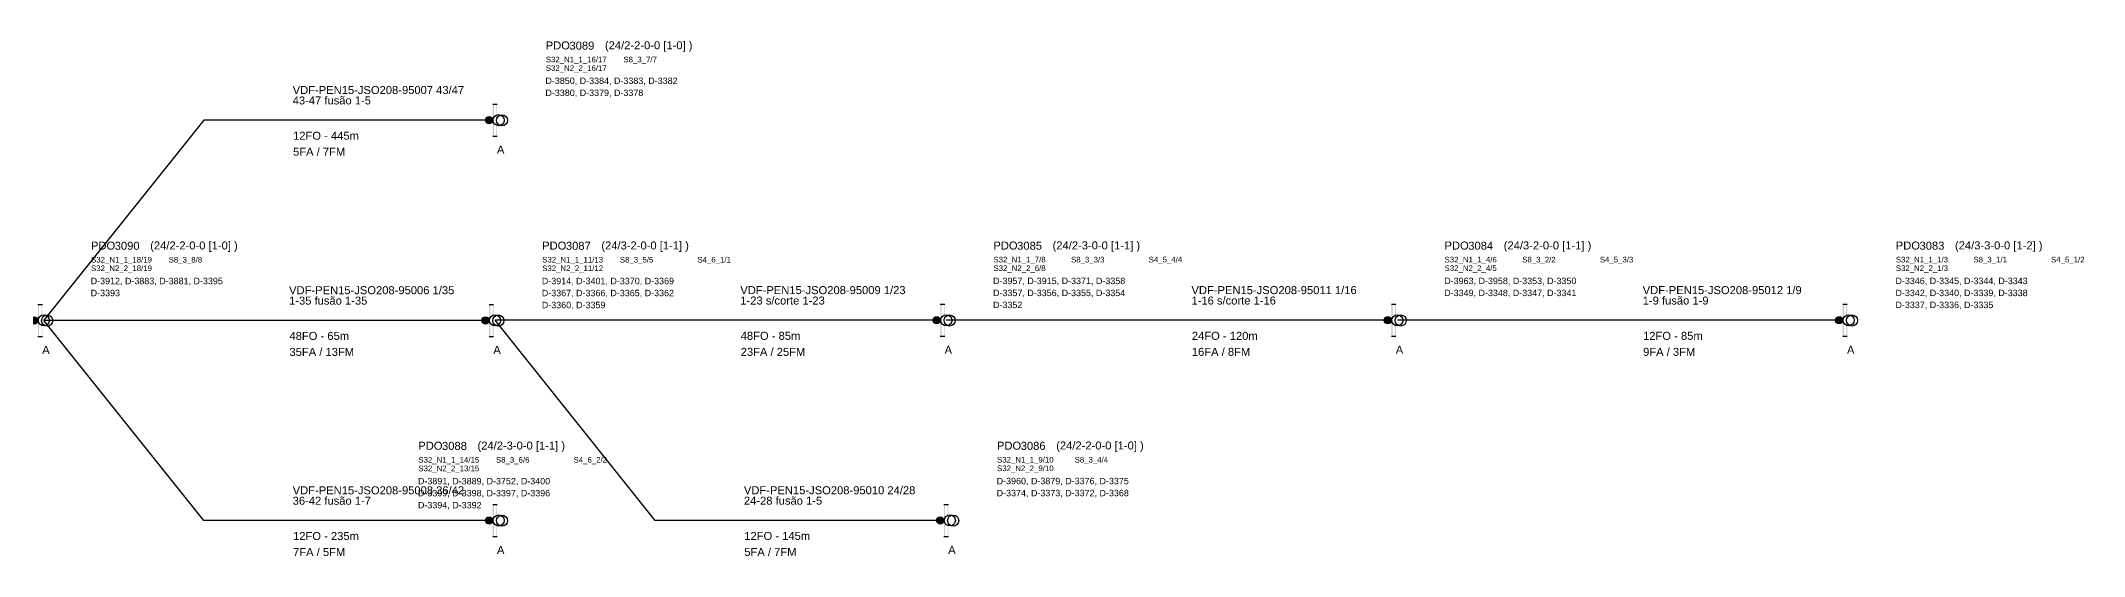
# Model space of a CAD drawing. Header units: millimetres. Extents: x 2113 to 2546, y 1456 to 1525.
# Drawn here: x 2290.8 to 2546.2, y 1460.2 to 1524.6 of the extents above; entities that cross this region are included whole.
import ezdxf
from ezdxf.enums import TextEntityAlignment as Align

# ---------------------------------------------------------------- set-up
doc = ezdxf.new("R2010")
doc.units = ezdxf.units.MM
doc.layers.get('0').update_dxf_attribs({"lineweight": 5})
doc.layers.add('SINOP_AÉREO', color=1, linetype='AEREO2')
doc.layers.add('SINOP_PDO', color=1, linetype='Continuous')
doc.styles.add('VDF', font='', dxfattribs={"height": 0.25})
doc.styles.get('VDF').set_extended_font_data('Arial')
doc.linetypes.add('AEREO2', pattern='A,1,-1,[6,LinesVod.shx,S=0,R=0,X=0,Y=0],-1,1', length=4)

# ---------------------------------------------------------------- blocks, each defined once
blk = doc.blocks.new('*U52')
blk.add_hatch(color=256).paths.add_polyline_path([(0, 0, 1), (-0.91, 0, 1)])
for p, q in [((0, 2), (0.56, 2)), ((0, -2), (0.56, -2))]:
    blk.add_line(p, q)
blk.add_circle((-0.45, 0), 0.453)
for centre in [(0.74, 0), (1.16, -0.02)]:
    blk.add_ellipse(centre, major_axis=(0, -0.695), ratio=0.99861)
for points in [[(0, 2), (0.15, 2), (0, -2), (0.15, -2)], [(0.46, -2), (0.56, -2), (0.46, 2), (0.56, 2)]]:
    blk.add_solid(points)
at = {"insert": (6.63, 9.84), "char_height": 1, "attachment_point": 1, "style": 'VDF'}
blk.add_mtext_dynamic_manual_height_columns('PDO', width=5.1324, gutter_width=12.5, heights=[0], dxfattribs=at)
at = {"style": 'VDF'}
for tag, p, height in [('PP_R', (6.59, 7.32), 0.8), ('SPLITTERS_001', (6.64, 7.23), 0.7), ('JFO_PDO', (9.6, 8.82), 1), ('FLB', (11.42, 7.32), 0.8), ('(CAP/N1-N2-N3-N4)', (14.03, 8.86), 1), ('SPLITTERS_002', (16.34, 7.23), 0.7), ('SPLITTERS_003', (26.04, 7.23), 0.7), ('SPLITTERS_004', (6.64, 6.16), 0.7), ('SPLITTERS_007', (6.64, 5.09), 0.7), ('SPLITTERS_005', (16.34, 6.16), 0.7), ('SPLITTERS_008', (16.33, 5.1), 0.7), ('SPLITTERS_006', (26.04, 6.15), 0.7), ('SPLITTERS_009', (26.03, 5.1), 0.7), ('CABO_001', (-25, 3.27), 1), ('CABO_002', (-25, 1.97), 1), ('CABO_003', (-25, 0.67), 1), ('CABO_004', (-25, -0.63), 1), ('CABO_005', (-25, -1.93), 1), ('CABO_CAP_COP', (-24.95, -2.44), 1), ('FA_FM', (-24.95, -4.44), 1)]:
    blk.add_attdef(tag, p, '', height=height, dxfattribs=at)
at = {"color": 5, "style": 'VDF'}
for tag, p in [('EDIFICIOS_001', (6.59, 4.52)), ('EDIFICIOS_002', (6.59, 3.02)), ('EDIFICIOS_003', (6.59, 1.52)), ('EDIFICIOS_004', (6.59, 0.02)), ('EDIFICIOS_005', (6.59, -1.46)), ('EDIFICIOS_006', (6.59, -2.92))]:
    blk.add_attdef(tag, p, '', height=0.8, dxfattribs=at)
at = {"style": 'VDF'}
blk.add_attdef('MODELO', text='', height=1, dxfattribs=at).set_placement((1, -4.18), align=Align.CENTER)
blk = doc.blocks.new('*U55')
blk.add_hatch(color=256).paths.add_polyline_path([(0, 0, 1), (-0.91, 0, 1)])
for p, q in [((0, 2), (0.56, 2)), ((0, -2), (0.56, -2))]:
    blk.add_line(p, q)
blk.add_circle((-0.45, 0), 0.453)
for centre in [(0.74, 0), (1.16, -0.02)]:
    blk.add_ellipse(centre, major_axis=(0, -0.695), ratio=0.99861)
for points in [[(0, 2), (0.15, 2), (0, -2), (0.15, -2)], [(0.46, -2), (0.56, -2), (0.46, 2), (0.56, 2)]]:
    blk.add_solid(points)
at = {"insert": (6.63, 9.84), "char_height": 1, "attachment_point": 1, "style": 'VDF'}
blk.add_mtext_dynamic_manual_height_columns('PDO', width=5.1324, gutter_width=12.5, heights=[0], dxfattribs=at)
at = {"style": 'VDF'}
for tag, p, height in [('PP_R', (6.59, 7.32), 0.8), ('SPLITTERS_001', (6.64, 7.23), 0.7), ('JFO_PDO', (9.6, 8.82), 1), ('FLB', (11.42, 7.32), 0.8), ('(CAP/N1-N2-N3-N4)', (14.03, 8.86), 1), ('SPLITTERS_002', (16.34, 7.23), 0.7), ('SPLITTERS_003', (26.04, 7.23), 0.7), ('SPLITTERS_004', (6.64, 6.16), 0.7), ('SPLITTERS_007', (6.64, 5.09), 0.7), ('SPLITTERS_005', (16.34, 6.16), 0.7), ('SPLITTERS_008', (16.33, 5.1), 0.7), ('SPLITTERS_006', (26.04, 6.15), 0.7), ('SPLITTERS_009', (26.03, 5.1), 0.7), ('CABO_001', (-25, 3.27), 1), ('CABO_002', (-25, 1.97), 1), ('CABO_003', (-25, 0.67), 1), ('CABO_004', (-25, -0.63), 1), ('CABO_005', (-25, -1.93), 1), ('CABO_CAP_COP', (-24.95, -2.44), 1), ('FA_FM', (-24.95, -4.44), 1)]:
    blk.add_attdef(tag, p, '', height=height, dxfattribs=at)
at = {"color": 5, "style": 'VDF'}
for tag, p in [('EDIFICIOS_001', (6.59, 4.52)), ('EDIFICIOS_002', (6.59, 3.02)), ('EDIFICIOS_003', (6.59, 1.52)), ('EDIFICIOS_004', (6.59, 0.02)), ('EDIFICIOS_005', (6.59, -1.46)), ('EDIFICIOS_006', (6.59, -2.92))]:
    blk.add_attdef(tag, p, '', height=0.8, dxfattribs=at)
at = {"style": 'VDF'}
blk.add_attdef('MODELO', text='', height=1, dxfattribs=at).set_placement((1, -4.18), align=Align.CENTER)
blk = doc.blocks.new('*U56')
blk.add_hatch(color=256).paths.add_polyline_path([(0, 0, 1), (-0.91, 0, 1)])
for p, q in [((0, 2), (0.56, 2)), ((0, -2), (0.56, -2))]:
    blk.add_line(p, q)
blk.add_circle((-0.45, 0), 0.453)
for centre in [(0.74, 0), (1.16, -0.02)]:
    blk.add_ellipse(centre, major_axis=(0, -0.695), ratio=0.99861)
for points in [[(0, 2), (0.15, 2), (0, -2), (0.15, -2)], [(0.46, -2), (0.56, -2), (0.46, 2), (0.56, 2)]]:
    blk.add_solid(points)
at = {"insert": (6.63, 9.84), "char_height": 1, "attachment_point": 1, "style": 'VDF'}
blk.add_mtext_dynamic_manual_height_columns('PDO', width=5.1324, gutter_width=12.5, heights=[0], dxfattribs=at)
at = {"style": 'VDF'}
for tag, p, height in [('PP_R', (6.59, 7.32), 0.8), ('SPLITTERS_001', (6.64, 7.23), 0.7), ('JFO_PDO', (9.6, 8.82), 1), ('FLB', (11.42, 7.32), 0.8), ('(CAP/N1-N2-N3-N4)', (14.03, 8.86), 1), ('SPLITTERS_002', (16.34, 7.23), 0.7), ('SPLITTERS_003', (26.04, 7.23), 0.7), ('SPLITTERS_004', (6.64, 6.16), 0.7), ('SPLITTERS_007', (6.64, 5.09), 0.7), ('SPLITTERS_005', (16.34, 6.16), 0.7), ('SPLITTERS_008', (16.33, 5.1), 0.7), ('SPLITTERS_006', (26.04, 6.15), 0.7), ('SPLITTERS_009', (26.03, 5.1), 0.7), ('CABO_001', (-25, 3.27), 1), ('CABO_002', (-25, 1.97), 1), ('CABO_003', (-25, 0.67), 1), ('CABO_004', (-25, -0.63), 1), ('CABO_005', (-25, -1.93), 1), ('CABO_CAP_COP', (-24.95, -2.44), 1), ('FA_FM', (-24.95, -4.44), 1)]:
    blk.add_attdef(tag, p, '', height=height, dxfattribs=at)
at = {"color": 5, "style": 'VDF'}
for tag, p in [('EDIFICIOS_001', (6.59, 4.52)), ('EDIFICIOS_002', (6.59, 3.02)), ('EDIFICIOS_003', (6.59, 1.52)), ('EDIFICIOS_004', (6.59, 0.02)), ('EDIFICIOS_005', (6.59, -1.46)), ('EDIFICIOS_006', (6.59, -2.92))]:
    blk.add_attdef(tag, p, '', height=0.8, dxfattribs=at)
at = {"style": 'VDF'}
blk.add_attdef('MODELO', text='', height=1, dxfattribs=at).set_placement((1, -4.18), align=Align.CENTER)
blk = doc.blocks.new('*U45')
blk.add_hatch(color=256).paths.add_polyline_path([(0, 0, 1), (-0.91, 0, 1)])
for p, q in [((0, 2), (0.56, 2)), ((0, -2), (0.56, -2))]:
    blk.add_line(p, q)
blk.add_circle((-0.45, 0), 0.453)
for centre in [(0.74, 0), (1.16, -0.02)]:
    blk.add_ellipse(centre, major_axis=(0, -0.695), ratio=0.99861)
for points in [[(0, 2), (0.15, 2), (0, -2), (0.15, -2)], [(0.46, -2), (0.56, -2), (0.46, 2), (0.56, 2)]]:
    blk.add_solid(points)
at = {"insert": (-9.3, 9.84), "char_height": 1, "attachment_point": 1, "style": 'VDF'}
blk.add_mtext_dynamic_manual_height_columns('PDO', width=5.1324, gutter_width=12.5, heights=[0], dxfattribs=at)
at = {"style": 'VDF'}
for tag, p, height in [('PP_R', (-9.34, 7.32), 0.8), ('SPLITTERS_001', (-9.29, 7.23), 0.7), ('JFO_PDO', (-6.33, 8.82), 1), ('FLB', (-4.51, 7.32), 0.8), ('(CAP/N1-N2-N3-N4)', (-1.9, 8.86), 1), ('SPLITTERS_002', (0.41, 7.23), 0.7), ('SPLITTERS_003', (10.11, 7.23), 0.7), ('SPLITTERS_004', (-9.29, 6.16), 0.7), ('SPLITTERS_007', (-9.29, 5.09), 0.7), ('SPLITTERS_005', (0.41, 6.16), 0.7), ('SPLITTERS_008', (0.4, 5.1), 0.7), ('SPLITTERS_006', (10.11, 6.15), 0.7), ('SPLITTERS_009', (10.1, 5.1), 0.7), ('CABO_001', (-25, 3.27), 1), ('CABO_002', (-25, 1.97), 1), ('CABO_003', (-25, 0.67), 1), ('CABO_004', (-25, -0.63), 1), ('CABO_005', (-25, -1.93), 1), ('CABO_CAP_COP', (-24.95, -2.44), 1), ('FA_FM', (-24.95, -4.44), 1)]:
    blk.add_attdef(tag, p, '', height=height, dxfattribs=at)
at = {"color": 5, "style": 'VDF'}
for tag, p in [('EDIFICIOS_001', (-9.34, 4.52)), ('EDIFICIOS_002', (-9.34, 3.02)), ('EDIFICIOS_003', (-9.34, 1.52)), ('EDIFICIOS_004', (-9.34, 0.02)), ('EDIFICIOS_005', (-9.34, -1.46)), ('EDIFICIOS_006', (-9.34, -2.92))]:
    blk.add_attdef(tag, p, '', height=0.8, dxfattribs=at)
at = {"style": 'VDF'}
blk.add_attdef('MODELO', text='', height=1, dxfattribs=at).set_placement((1, -4.18), align=Align.CENTER)
blk = doc.blocks.new('*U46')
blk.add_hatch(color=256).paths.add_polyline_path([(0, 0, 1), (-0.91, 0, 1)])
for p, q in [((0, 2), (0.56, 2)), ((0, -2), (0.56, -2))]:
    blk.add_line(p, q)
blk.add_circle((-0.45, 0), 0.453)
for centre in [(0.74, 0), (1.16, -0.02)]:
    blk.add_ellipse(centre, major_axis=(0, -0.695), ratio=0.99861)
for points in [[(0, 2), (0.15, 2), (0, -2), (0.15, -2)], [(0.46, -2), (0.56, -2), (0.46, 2), (0.56, 2)]]:
    blk.add_solid(points)
at = {"insert": (6.63, 9.84), "char_height": 1, "attachment_point": 1, "style": 'VDF'}
blk.add_mtext_dynamic_manual_height_columns('PDO', width=5.1324, gutter_width=12.5, heights=[0], dxfattribs=at)
at = {"style": 'VDF'}
for tag, p, height in [('PP_R', (6.59, 7.32), 0.8), ('SPLITTERS_001', (6.64, 7.23), 0.7), ('JFO_PDO', (9.6, 8.82), 1), ('FLB', (11.42, 7.32), 0.8), ('(CAP/N1-N2-N3-N4)', (14.03, 8.86), 1), ('SPLITTERS_002', (16.34, 7.23), 0.7), ('SPLITTERS_003', (26.04, 7.23), 0.7), ('SPLITTERS_004', (6.64, 6.16), 0.7), ('SPLITTERS_007', (6.64, 5.09), 0.7), ('SPLITTERS_005', (16.34, 6.16), 0.7), ('SPLITTERS_008', (16.33, 5.1), 0.7), ('SPLITTERS_006', (26.04, 6.15), 0.7), ('SPLITTERS_009', (26.03, 5.1), 0.7), ('CABO_001', (-25, 3.27), 1), ('CABO_002', (-25, 1.97), 1), ('CABO_003', (-25, 0.67), 1), ('CABO_004', (-25, -0.63), 1), ('CABO_005', (-25, -1.93), 1), ('CABO_CAP_COP', (-24.95, -2.44), 1), ('FA_FM', (-24.95, -4.44), 1)]:
    blk.add_attdef(tag, p, '', height=height, dxfattribs=at)
at = {"color": 5, "style": 'VDF'}
for tag, p in [('EDIFICIOS_001', (6.59, 4.52)), ('EDIFICIOS_002', (6.59, 3.02)), ('EDIFICIOS_003', (6.59, 1.52)), ('EDIFICIOS_004', (6.59, 0.02)), ('EDIFICIOS_005', (6.59, -1.46)), ('EDIFICIOS_006', (6.59, -2.92))]:
    blk.add_attdef(tag, p, '', height=0.8, dxfattribs=at)
at = {"style": 'VDF'}
blk.add_attdef('MODELO', text='', height=1, dxfattribs=at).set_placement((1, -4.18), align=Align.CENTER)
blk = doc.blocks.new('*U47')
blk.add_hatch(color=256).paths.add_polyline_path([(0, 0, 1), (-0.91, 0, 1)])
for p, q in [((0, 2), (0.56, 2)), ((0, -2), (0.56, -2))]:
    blk.add_line(p, q)
blk.add_circle((-0.45, 0), 0.453)
for centre in [(0.74, 0), (1.16, -0.02)]:
    blk.add_ellipse(centre, major_axis=(0, -0.695), ratio=0.99861)
for points in [[(0, 2), (0.15, 2), (0, -2), (0.15, -2)], [(0.46, -2), (0.56, -2), (0.46, 2), (0.56, 2)]]:
    blk.add_solid(points)
at = {"insert": (6.63, 9.84), "char_height": 1, "attachment_point": 1, "style": 'VDF'}
blk.add_mtext_dynamic_manual_height_columns('PDO', width=5.1324, gutter_width=12.5, heights=[0], dxfattribs=at)
at = {"style": 'VDF'}
for tag, p, height in [('PP_R', (6.59, 7.32), 0.8), ('SPLITTERS_001', (6.64, 7.23), 0.7), ('JFO_PDO', (9.6, 8.82), 1), ('FLB', (11.42, 7.32), 0.8), ('(CAP/N1-N2-N3-N4)', (14.03, 8.86), 1), ('SPLITTERS_002', (16.34, 7.23), 0.7), ('SPLITTERS_003', (26.04, 7.23), 0.7), ('SPLITTERS_004', (6.64, 6.16), 0.7), ('SPLITTERS_007', (6.64, 5.09), 0.7), ('SPLITTERS_005', (16.34, 6.16), 0.7), ('SPLITTERS_008', (16.33, 5.1), 0.7), ('SPLITTERS_006', (26.04, 6.15), 0.7), ('SPLITTERS_009', (26.03, 5.1), 0.7), ('CABO_001', (-25, 3.27), 1), ('CABO_002', (-25, 1.97), 1), ('CABO_003', (-25, 0.67), 1), ('CABO_004', (-25, -0.63), 1), ('CABO_005', (-25, -1.93), 1), ('CABO_CAP_COP', (-24.95, -2.44), 1), ('FA_FM', (-24.95, -4.44), 1)]:
    blk.add_attdef(tag, p, '', height=height, dxfattribs=at)
at = {"color": 5, "style": 'VDF'}
for tag, p in [('EDIFICIOS_001', (6.59, 4.52)), ('EDIFICIOS_002', (6.59, 3.02)), ('EDIFICIOS_003', (6.59, 1.52)), ('EDIFICIOS_004', (6.59, 0.02)), ('EDIFICIOS_005', (6.59, -1.46)), ('EDIFICIOS_006', (6.59, -2.92))]:
    blk.add_attdef(tag, p, '', height=0.8, dxfattribs=at)
at = {"style": 'VDF'}
blk.add_attdef('MODELO', text='', height=1, dxfattribs=at).set_placement((1, -4.18), align=Align.CENTER)
blk = doc.blocks.new('*U48')
blk.add_hatch(color=256).paths.add_polyline_path([(0, 0, 1), (-0.91, 0, 1)])
for p, q in [((0, 2), (0.56, 2)), ((0, -2), (0.56, -2))]:
    blk.add_line(p, q)
blk.add_circle((-0.45, 0), 0.453)
for centre in [(0.74, 0), (1.16, -0.02)]:
    blk.add_ellipse(centre, major_axis=(0, -0.695), ratio=0.99861)
for points in [[(0, 2), (0.15, 2), (0, -2), (0.15, -2)], [(0.46, -2), (0.56, -2), (0.46, 2), (0.56, 2)]]:
    blk.add_solid(points)
at = {"insert": (6.63, 9.84), "char_height": 1, "attachment_point": 1, "style": 'VDF'}
blk.add_mtext_dynamic_manual_height_columns('PDO', width=5.1324, gutter_width=12.5, heights=[0], dxfattribs=at)
at = {"style": 'VDF'}
for tag, p, height in [('PP_R', (6.59, 7.32), 0.8), ('SPLITTERS_001', (6.64, 7.23), 0.7), ('JFO_PDO', (9.6, 8.82), 1), ('FLB', (11.42, 7.32), 0.8), ('(CAP/N1-N2-N3-N4)', (14.03, 8.86), 1), ('SPLITTERS_002', (16.34, 7.23), 0.7), ('SPLITTERS_003', (26.04, 7.23), 0.7), ('SPLITTERS_004', (6.64, 6.16), 0.7), ('SPLITTERS_007', (6.64, 5.09), 0.7), ('SPLITTERS_005', (16.34, 6.16), 0.7), ('SPLITTERS_008', (16.33, 5.1), 0.7), ('SPLITTERS_006', (26.04, 6.15), 0.7), ('SPLITTERS_009', (26.03, 5.1), 0.7), ('CABO_001', (-25, 3.27), 1), ('CABO_002', (-25, 1.97), 1), ('CABO_003', (-25, 0.67), 1), ('CABO_004', (-25, -0.63), 1), ('CABO_005', (-25, -1.93), 1), ('CABO_CAP_COP', (-24.95, -2.44), 1), ('FA_FM', (-24.95, -4.44), 1)]:
    blk.add_attdef(tag, p, '', height=height, dxfattribs=at)
at = {"color": 5, "style": 'VDF'}
for tag, p in [('EDIFICIOS_001', (6.59, 4.52)), ('EDIFICIOS_002', (6.59, 3.02)), ('EDIFICIOS_003', (6.59, 1.52)), ('EDIFICIOS_004', (6.59, 0.02)), ('EDIFICIOS_005', (6.59, -1.46)), ('EDIFICIOS_006', (6.59, -2.92))]:
    blk.add_attdef(tag, p, '', height=0.8, dxfattribs=at)
at = {"style": 'VDF'}
blk.add_attdef('MODELO', text='', height=1, dxfattribs=at).set_placement((1, -4.18), align=Align.CENTER)
blk = doc.blocks.new('*U44')
blk.add_hatch(color=256).paths.add_polyline_path([(0, 0, 1), (-0.91, 0, 1)])
for p, q in [((0, 2), (0.56, 2)), ((0, -2), (0.56, -2))]:
    blk.add_line(p, q)
blk.add_circle((-0.45, 0), 0.453)
for centre in [(0.74, 0), (1.16, -0.02)]:
    blk.add_ellipse(centre, major_axis=(0, -0.695), ratio=0.99861)
for points in [[(0, 2), (0.15, 2), (0, -2), (0.15, -2)], [(0.46, -2), (0.56, -2), (0.46, 2), (0.56, 2)]]:
    blk.add_solid(points)
at = {"insert": (6.63, 9.84), "char_height": 1, "attachment_point": 1, "style": 'VDF'}
blk.add_mtext_dynamic_manual_height_columns('PDO', width=5.1324, gutter_width=12.5, heights=[0], dxfattribs=at)
at = {"style": 'VDF'}
for tag, p, height in [('PP_R', (6.59, 7.32), 0.8), ('SPLITTERS_001', (6.64, 7.23), 0.7), ('JFO_PDO', (9.6, 8.82), 1), ('FLB', (11.42, 7.32), 0.8), ('(CAP/N1-N2-N3-N4)', (14.03, 8.86), 1), ('SPLITTERS_002', (16.34, 7.23), 0.7), ('SPLITTERS_003', (26.04, 7.23), 0.7), ('SPLITTERS_004', (6.64, 6.16), 0.7), ('SPLITTERS_007', (6.64, 5.09), 0.7), ('SPLITTERS_005', (16.34, 6.16), 0.7), ('SPLITTERS_008', (16.33, 5.1), 0.7), ('SPLITTERS_006', (26.04, 6.15), 0.7), ('SPLITTERS_009', (26.03, 5.1), 0.7), ('CABO_001', (-25, 3.27), 1), ('CABO_002', (-25, 1.97), 1), ('CABO_003', (-25, 0.67), 1), ('CABO_004', (-25, -0.63), 1), ('CABO_005', (-25, -1.93), 1), ('CABO_CAP_COP', (-24.95, -2.44), 1), ('FA_FM', (-24.95, -4.44), 1)]:
    blk.add_attdef(tag, p, '', height=height, dxfattribs=at)
at = {"color": 5, "style": 'VDF'}
for tag, p in [('EDIFICIOS_001', (6.59, 4.52)), ('EDIFICIOS_002', (6.59, 3.02)), ('EDIFICIOS_003', (6.59, 1.52)), ('EDIFICIOS_004', (6.59, 0.02)), ('EDIFICIOS_005', (6.59, -1.46)), ('EDIFICIOS_006', (6.59, -2.92))]:
    blk.add_attdef(tag, p, '', height=0.8, dxfattribs=at)
at = {"style": 'VDF'}
blk.add_attdef('MODELO', text='', height=1, dxfattribs=at).set_placement((1, -4.18), align=Align.CENTER)

msp = doc.modelspace()

# ---------------------------------------------------------------- linework, layer by layer
at = {"layer": 'SINOP_AÉREO', "linetype": 'AEREO2'}
for points in [[(2346.81, 1514.69), (2311.16, 1514.69), (2291.16, 1489.69)], [(2346.81, 1489.68), (2291.16, 1489.68)], [(2346.81, 1464.68), (2311.16, 1464.68), (2291.16, 1489.68)], [(2403.21, 1489.69), (2347.56, 1489.69)], [(2403.21, 1464.69), (2367.56, 1464.69), (2347.56, 1489.69)], [(2459.6, 1489.69), (2403.95, 1489.69)], [(2516, 1489.69), (2460.35, 1489.69)]]:
    msp.add_lwpolyline(points, dxfattribs=at)

# ---------------------------------------------------------------- block references
at = {"layer": 'SINOP_PDO'}
for name, p, values in [('*U56', (2347.26, 1514.69), {'JFO_PDO': '3089', 'MODELO': 'A', 'CABO_001': 'VDF-PEN15-JSO208-95007 43/47', 'CABO_002': '43-47 fusão 1-5', 'FA_FM': '5FA / 7FM', 'CABO_CAP_COP': '12FO - 445m', '(CAP/N1-N2-N3-N4)': '(24/2-2-0-0 [1-0] )', 'SPLITTERS_001': 'S32_N1_1_16/17', 'SPLITTERS_002': 'S8_3_7/7', 'SPLITTERS_004': 'S32_N2_2_16/17', 'EDIFICIOS_001': 'D-3850, D-3384, D-3383, D-3382', 'EDIFICIOS_002': 'D-3380, D-3379, D-3378'}), ('*U52', (2290.42, 1489.68), {'JFO_PDO': '3090', 'MODELO': 'A', 'CABO_001': 'VDF-PEN15-JSO208-95005 1/52', 'CABO_002': '1-52 s/corte 1-52', 'FA_FM': '52FA / 44FM', 'CABO_CAP_COP': '96FO - 335m', '(CAP/N1-N2-N3-N4)': '(24/2-2-0-0 [1-0] )', 'SPLITTERS_001': 'S32_N1_1_18/19', 'SPLITTERS_002': 'S8_3_8/8', 'SPLITTERS_004': 'S32_N2_2_18/19', 'EDIFICIOS_001': 'D-3912, D-3883, D-3881, D-3395', 'EDIFICIOS_002': 'D-3393'}), ('*U55', (2346.81, 1489.68), {'JFO_PDO': '3087', 'MODELO': 'A', 'CABO_001': 'VDF-PEN15-JSO208-95006 1/35', 'CABO_002': '1-35 fusão 1-35', 'FA_FM': '35FA / 13FM', 'CABO_CAP_COP': '48FO - 65m', '(CAP/N1-N2-N3-N4)': '(24/3-2-0-0 [1-1] )', 'SPLITTERS_001': 'S32_N1_1_11/13', 'SPLITTERS_002': 'S8_3_5/5', 'SPLITTERS_003': 'S4_6_1/1', 'SPLITTERS_004': 'S32_N2_2_11/12', 'EDIFICIOS_001': 'D-3914, D-3401, D-3370, D-3369', 'EDIFICIOS_002': 'D-3367, D-3366, D-3365, D-3362', 'EDIFICIOS_003': 'D-3360, D-3359'}), ('*U46', (2403.21, 1489.69), {'JFO_PDO': '3085', 'MODELO': 'A', 'CABO_001': 'VDF-PEN15-JSO208-95009 1/23', 'CABO_002': '1-23 s/corte 1-23', 'FA_FM': '23FA / 25FM', 'CABO_CAP_COP': '48FO - 85m', '(CAP/N1-N2-N3-N4)': '(24/2-3-0-0 [1-1] )', 'SPLITTERS_001': 'S32_N1_1_7/8', 'SPLITTERS_002': 'S8_3_3/3', 'SPLITTERS_003': 'S4_5_4/4', 'SPLITTERS_004': 'S32_N2_2_6/8', 'EDIFICIOS_001': 'D-3957, D-3915, D-3371, D-3358', 'EDIFICIOS_002': 'D-3357, D-3356, D-3355, D-3354', 'EDIFICIOS_003': 'D-3352'}), ('*U48', (2459.6, 1489.69), {'JFO_PDO': '3084', 'MODELO': 'A', 'CABO_001': 'VDF-PEN15-JSO208-95011 1/16', 'CABO_002': '1-16 s/corte 1-16', 'FA_FM': '16FA / 8FM', 'CABO_CAP_COP': '24FO - 120m', '(CAP/N1-N2-N3-N4)': '(24/3-2-0-0 [1-1] )', 'SPLITTERS_001': 'S32_N1_1_4/6', 'SPLITTERS_002': 'S8_3_2/2', 'SPLITTERS_003': 'S4_5_3/3', 'SPLITTERS_004': 'S32_N2_2_4/5', 'EDIFICIOS_001': 'D-3963, D-3958, D-3353, D-3350', 'EDIFICIOS_002': 'D-3349, D-3348, D-3347, D-3341'}), ('*U44', (2516, 1489.69), {'JFO_PDO': '3083', 'MODELO': 'A', 'CABO_001': 'VDF-PEN15-JSO208-95012 1/9', 'CABO_002': '1-9 fusão 1-9', 'FA_FM': '9FA / 3FM', 'CABO_CAP_COP': '12FO - 85m', '(CAP/N1-N2-N3-N4)': '(24/3-3-0-0 [1-2] )', 'SPLITTERS_001': 'S32_N1_1_1/3', 'SPLITTERS_002': 'S8_3_1/1', 'SPLITTERS_003': 'S4_5_1/2', 'SPLITTERS_004': 'S32_N2_2_1/3', 'EDIFICIOS_001': 'D-3346, D-3345, D-3344, D-3343', 'EDIFICIOS_002': 'D-3342, D-3340, D-3339, D-3338', 'EDIFICIOS_003': 'D-3337, D-3336, D-3335'}), ('*U45', (2347.26, 1464.68), {'JFO_PDO': '3088', 'MODELO': 'A', 'CABO_001': 'VDF-PEN15-JSO208-95008 36/42', 'CABO_002': '36-42 fusão 1-7', 'FA_FM': '7FA / 5FM', 'CABO_CAP_COP': '12FO - 235m', '(CAP/N1-N2-N3-N4)': '(24/2-3-0-0 [1-1] )', 'SPLITTERS_001': 'S32_N1_1_14/15', 'SPLITTERS_002': 'S8_3_6/6', 'SPLITTERS_003': 'S4_6_2/2', 'SPLITTERS_004': 'S32_N2_2_13/15', 'EDIFICIOS_001': 'D-3891, D-3889, D-3752, D-3400', 'EDIFICIOS_002': 'D-3399, D-3398, D-3397, D-3396', 'EDIFICIOS_003': 'D-3394, D-3392'}), ('*U47', (2403.66, 1464.69), {'JFO_PDO': '3086', 'MODELO': 'A', 'CABO_001': 'VDF-PEN15-JSO208-95010 24/28', 'CABO_002': '24-28 fusão 1-5', 'FA_FM': '5FA / 7FM', 'CABO_CAP_COP': '12FO - 145m', '(CAP/N1-N2-N3-N4)': '(24/2-2-0-0 [1-0] )', 'SPLITTERS_001': 'S32_N1_1_9/10', 'SPLITTERS_002': 'S8_3_4/4', 'SPLITTERS_004': 'S32_N2_2_9/10', 'EDIFICIOS_001': 'D-3960, D-3879, D-3376, D-3375', 'EDIFICIOS_002': 'D-3374, D-3373, D-3372, D-3368'})]:
    msp.add_blockref(name, p, dxfattribs=at).add_auto_attribs(values)

doc.saveas('drawing.dxf')
